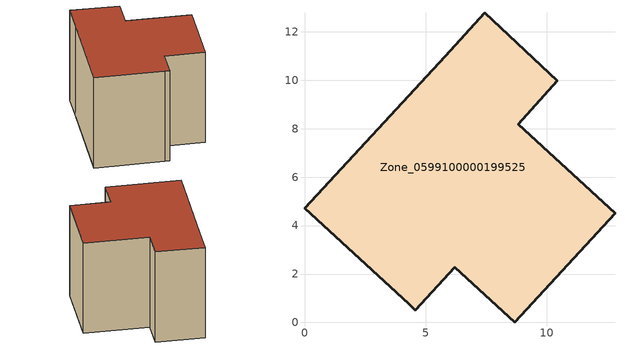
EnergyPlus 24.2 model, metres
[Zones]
Zone_0599100000199525
 floor ground (C_G): 6.21,2.28 4.58,0.51 4.3,0.78 0,4.71 5.81,10.98 7.45,12.8 10.44,9.98 8.83,8.19 12.82,4.51 8.68,0 z0
 wall outside (C_F): 10.44,9.98 7.45,12.8 5.81,10.98 0,4.71 4.3,0.78 4.58,0.51 6.21,2.28 8.68,0 12.82,4.51 8.83,8.19 10.44,9.98 z0:8.4
 roof outside (C_R): 4.58,0.51 6.21,2.28 8.68,0 12.82,4.51 8.83,8.19 10.44,9.98 7.45,12.8 5.81,10.98 0,4.71 4.3,0.78 z8.4
[BUILDING]
Pand.0599100000199525: North Axis=0; Terrain=City; Loads Convergence Tolerance Value=0.04; Temperature Convergence Tolerance Value=0.4; Solar Distribution=FullExterior; Maximum Number of Warmup Days=25; Minimum Number of Warmup Days=1
[Site:Location]
Rotterdam.The.Hague.AP_ZH_NLD Design_Conditions: Latitude=51.96; Longitude=4.45; Time Zone=1; Elevation=-4.5
[SITE:GROUNDTEMPERATURE:BUILDINGSURFACE]
18, 18, 18, 18, 18, 18, 18, 18, 18, 18, 18, 18
[MATERIAL] Thermal Absorptance=0.9; Solar Absorptance=0.7; Visible Absorptance=0.7
Name | Roughness | Thickness | Conductivity | Density | Specific Heat
G.TC.1946-1964 | MediumSmooth | 0.15 | 1 | 540 | 1210
F.TC.1946-1964 | Rough | 0.3 | 0.857143 | 1920 | 840
R.TC.1946-1964 | MediumRough | 0.2 | 0.235294 | 1500 | 1000
[CONSTRUCTION]
C_G: G.TC.1946-1964
C_F: F.TC.1946-1964
C_R: R.TC.1946-1964
[ZONE]
Zone_0599100000199525: Type=1; Multiplier=1; Ceiling Height=Autocalculate; Volume=Autocalculate; Floor Area=autocalculate; Part of Total Floor Area=Yes
[ZONEINFILTRATION:DESIGNFLOWRATE]
Infil_Zone_0599100000199525: Zone or ZoneList or Space or SpaceList=Zone_0599100000199525; Schedule=AlwaysOn; Design Flow Rate Calculation Method=Flow/Area; Flow Rate per Floor Area=0.003; Constant Term Coefficient=1; Temperature Term Coefficient=0; Velocity Term Coefficient=0; Velocity Squared Term Coefficient=0
[HVACTEMPLATE:ZONE:IDEALLOADSAIRSYSTEM]
Zone_0599100000199525: Maximum Heating Supply Air Temperature=50; Minimum Cooling Supply Air Temperature=13; Maximum Heating Supply Air Humidity Ratio=0.0156; Minimum Cooling Supply Air Humidity Ratio=0.0077; Heating Limit=NoLimit; Cooling Limit=NoLimit; Dehumidification Control Type=ConstantSensibleHeatRatio; Cooling Sensible Heat Ratio=0.7; Dehumidification Setpoint=60; Humidification Control Type=None; Humidification Setpoint=30; Outdoor Air Method=None; Outdoor Air Flow Rate per Person=0.00944; Outdoor Air Flow Rate per Zone Floor Area=0; Outdoor Air Flow Rate per Zone=0; Demand Controlled Ventilation Type=None; Outdoor Air Economizer Type=NoEconomizer; Heat Recovery Type=None; Sensible Heat Recovery Effectiveness=0.7; Latent Heat Recovery Effectiveness=0.65
[ZONECONTROL:THERMOSTAT]
ThermostatControl_Zone_0599100000199525: Zone or ZoneList=Zone_0599100000199525; Control Type Schedule=DualSetpointControlType; Control 1=Thermostat_Zone_0599100000199525; Temperature Difference Between Cutout And Setpoint=0
[THERMOSTATSETPOINT:DUALSETPOINT]
Thermostat_Zone_0599100000199525: Heating Setpoint Temperature Schedule=HeatingSetpoint_Zone_0599100000199525; Cooling Setpoint Temperature Schedule=CoolingSetpoint_Zone_0599100000199525
[SCHEDULE:COMPACT]
HeatingSetpoint_Zone_0599100000199525: Through: 12/31, For: AllDays, Until: 24:00, 21
CoolingSetpoint_Zone_0599100000199525: Through: 12/31, For: AllDays, Until: 24:00, 24
DualSetpointControlType: Through: 12/31, For: AllDays, Until: 24:00, 4
AlwaysOn: Through: 12/31, For: AllDays, Until: 24:00, 1
